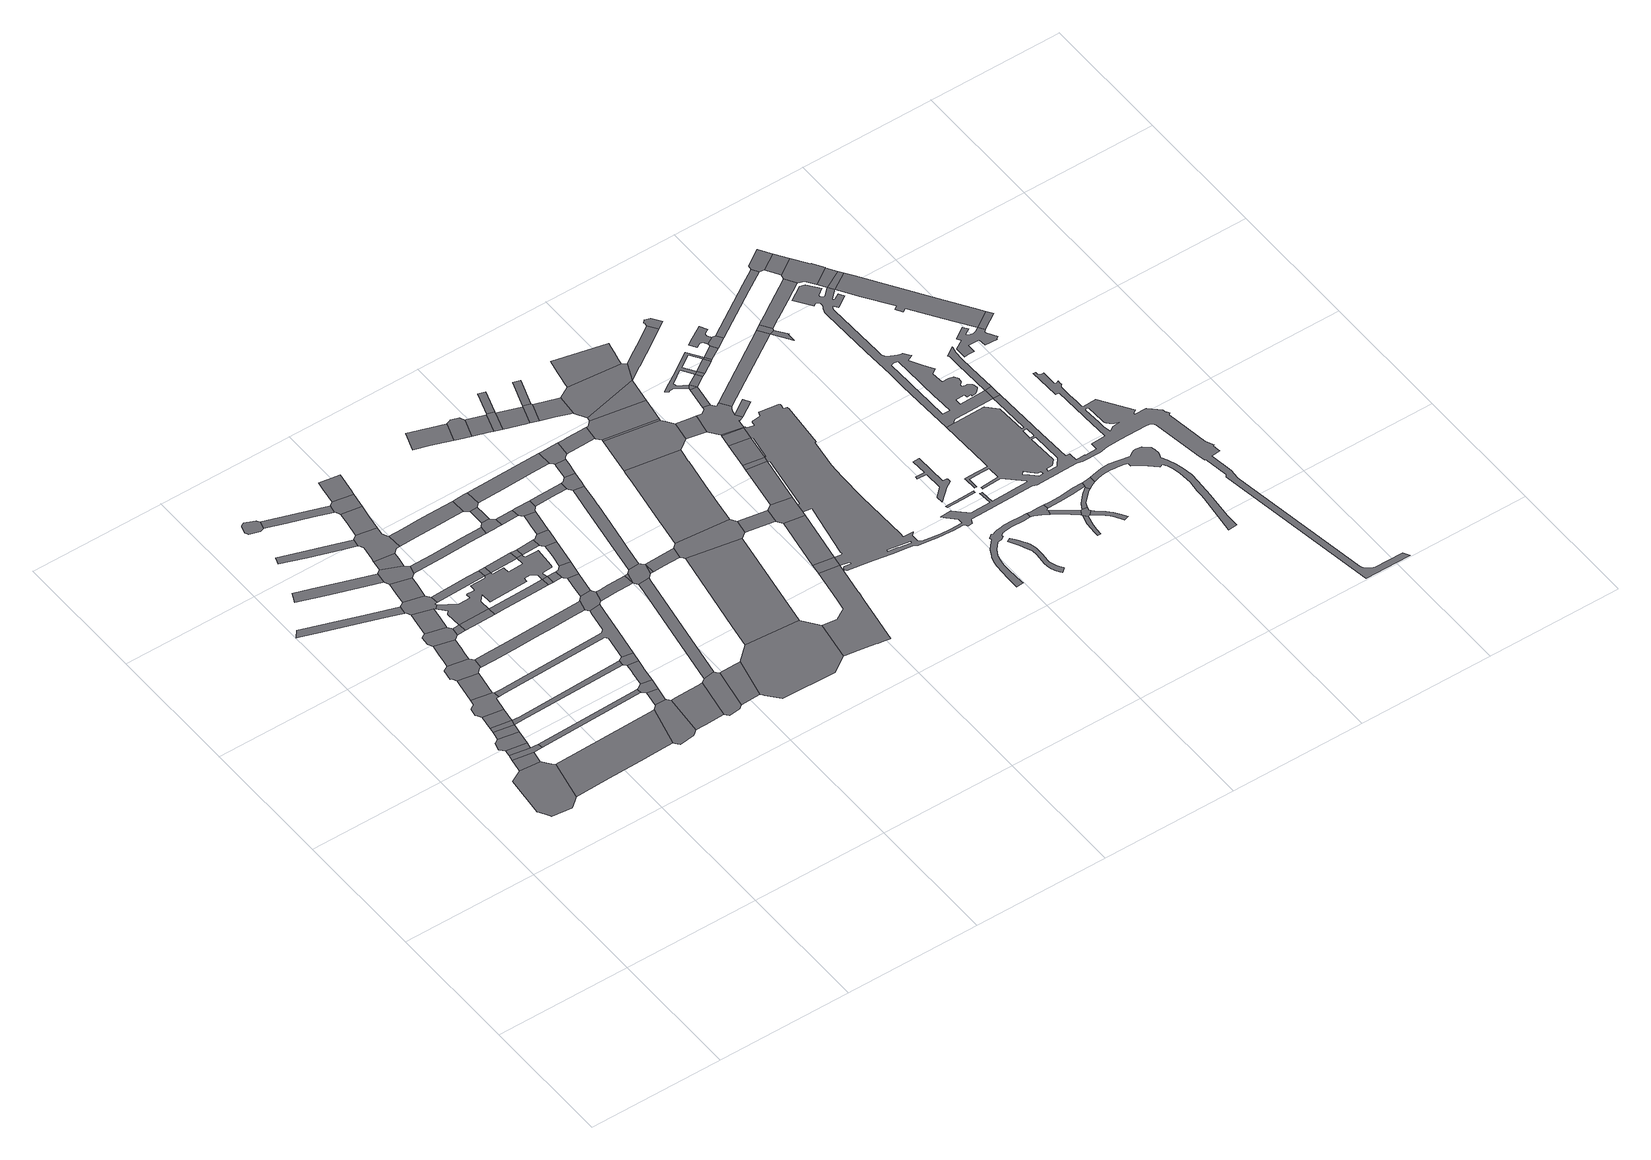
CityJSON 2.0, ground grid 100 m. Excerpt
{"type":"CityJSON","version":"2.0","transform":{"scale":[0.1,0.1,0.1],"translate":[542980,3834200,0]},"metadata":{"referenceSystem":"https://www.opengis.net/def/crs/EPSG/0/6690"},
"CityObjects":{
"road1":{"type":"Road","geometry":[{"type":"MultiSurface","lod":"1","boundaries":[[[0,1,2,3,4,5,6,7,8,9,10,11,12]]]}]},
"road2":{"type":"Road","attributes":{"RoadStructureAttribute.sectionType":"1"},"geometry":[{"type":"MultiSurface","lod":"1","boundaries":[[[13,14,0,12,15,16]]]}]},
"road3":{"type":"Road","attributes":{"RoadStructureAttribute.sectionType":"1"},"geometry":[{"type":"MultiSurface","lod":"1","boundaries":[[[17,18,19,20]]]}]},
"road4":{"type":"Road","geometry":[{"type":"MultiSurface","lod":"1","boundaries":[[[18,13,16,21,22,19]]]}]},
"road5":{"type":"Road","geometry":[{"type":"MultiSurface","lod":"1","boundaries":[[[23,24,25,26,27,17,20,28]]]}]},
"road6":{"type":"Road","attributes":{"RoadStructureAttribute.sectionType":"1"},"geometry":[{"type":"MultiSurface","lod":"1","boundaries":[[[29,23,28,30,31]]]}]},
"road7":{"type":"Road","geometry":[{"type":"MultiSurface","lod":"1","boundaries":[[[32,29,31,33]]]}]},
"road8":{"type":"Road","attributes":{"RoadStructureAttribute.sectionType":"1"},"geometry":[{"type":"MultiSurface","lod":"1","boundaries":[[[34,32,33,35]]]}]},
"road9":{"type":"Road","geometry":[{"type":"MultiSurface","lod":"1","boundaries":[[[36,37,38,39,40,41,34,35,42,43,44,45,46]]]}]},
"road10":{"type":"Road","attributes":{"RoadStructureAttribute.sectionType":"1"},"geometry":[{"type":"MultiSurface","lod":"1","boundaries":[[[47,48,49,50,51,52,53,54,55,56]]]}]},
"road11":{"type":"Road","attributes":{"RoadStructureAttribute.sectionType":"1"},"geometry":[{"type":"MultiSurface","lod":"1","boundaries":[[[57,58,36,46,59]]]}]},
"road12":{"type":"Road","geometry":[{"type":"MultiSurface","lod":"1","boundaries":[[[60,61,62,63,57,59,64,65,66,67,68,69]]]}]},
"road13":{"type":"Road","attributes":{"RoadStructureAttribute.sectionType":"1"},"geometry":[{"type":"MultiSurface","lod":"1","boundaries":[[[70,9,8,71,72,73,74,75]]]}]},
"road14":{"type":"Road","attributes":{"RoadStructureAttribute.sectionType":"1"},"geometry":[{"type":"MultiSurface","lod":"1","boundaries":[[[76,77,78,79,60,69,80,81,82,83]]]}]},
"road15":{"type":"Road","attributes":{"RoadStructureAttribute.sectionType":"1"},"geometry":[{"type":"MultiSurface","lod":"1","boundaries":[[[84,85,86,87,88,89,90,91,92]]]}]},
"road16":{"type":"Road","geometry":[{"type":"MultiSurface","lod":"1","boundaries":[[[93,94,95,96,76,83,97,98,99,100,101]]]}]},
"road17":{"type":"Road","attributes":{"RoadStructureAttribute.sectionType":"1"},"geometry":[{"type":"MultiSurface","lod":"1","boundaries":[[[102,22,21,103]]]}]},
"road18":{"type":"Road","geometry":[{"type":"MultiSurface","lod":"1","boundaries":[[[104,105,106,107,108,109,110,111,112,113,114,115,116]]]}]},
"road19":{"type":"Road","attributes":{"RoadStructureAttribute.sectionType":"1"},"geometry":[{"type":"MultiSurface","lod":"1","boundaries":[[[117,118,93,101,119,120]]]}]},
"road20":{"type":"Road","attributes":{"RoadStructureAttribute.sectionType":"1"},"geometry":[{"type":"MultiSurface","lod":"1","boundaries":[[[121,122,33,31,123,124]]]}]},
"road21":{"type":"Road","attributes":{"RoadStructureAttribute.sectionType":"1"},"geometry":[{"type":"MultiSurface","lod":"1","boundaries":[[[125,126,127,128,129,130,131,132]]]}]},
"road22":{"type":"Road","attributes":{"RoadStructureAttribute.sectionType":"1"},"geometry":[{"type":"MultiSurface","lod":"1","boundaries":[[[133,99,98,134,135]]]}]},
"road23":{"type":"Road","geometry":[{"type":"MultiSurface","lod":"1","boundaries":[[[136,137,56,55,138,117,120,139,140,141,142,143,144,145,146]]]}]},
"road24":{"type":"Road","attributes":{"RoadStructureAttribute.sectionType":"1"},"geometry":[{"type":"MultiSurface","lod":"1","boundaries":[[[147,148,136,146,149,150]]]}]},
"road25":{"type":"Road","geometry":[{"type":"MultiSurface","lod":"1","boundaries":[[[151,133,135,152,153]]]}]},
"road26":{"type":"Road","geometry":[{"type":"MultiSurface","lod":"1","boundaries":[[[154,155,92,91,147,150,156,157,158,159,160]]]}]},
"road27":{"type":"Road","attributes":{"RoadStructureAttribute.sectionType":"1"},"geometry":[{"type":"MultiSurface","lod":"1","boundaries":[[[161,114,113,162,163,164,165]]]}]},
"road28":{"type":"Road","attributes":{"RoadStructureAttribute.sectionType":"1"},"geometry":[{"type":"MultiSurface","lod":"1","boundaries":[[[166,167,168,169,170,171,172,173,174,175,176,177,45,44,178,179,180,181,182]]]}]},
"road29":{"type":"Road","geometry":[{"type":"MultiSurface","lod":"1","boundaries":[[[183,184,70,75,185,186,187,188,189,190,191,192]]]}]},
"road30":{"type":"Road","attributes":{"RoadStructureAttribute.sectionType":"1"},"geometry":[{"type":"MultiSurface","lod":"1","boundaries":[[[193,154,160,194,195]]]}]},
"road31":{"type":"Road","attributes":{"RoadStructureAttribute.sectionType":"1"},"geometry":[{"type":"MultiSurface","lod":"1","boundaries":[[[196,197,198,199,200,201,67,66,202,203,204,205,206,207]]]}]},
"road32":{"type":"Road","geometry":[{"type":"MultiSurface","lod":"1","boundaries":[[[208,209,132,131,210,211,212,193,195,213,214,215,216,217,218,219]]]}]},
"road33":{"type":"Road","attributes":{"RoadStructureAttribute.sectionType":"1"},"geometry":[{"type":"MultiSurface","lod":"1","boundaries":[[[220,183,192,221,222]]]}]},
"road34":{"type":"Road","attributes":{"RoadStructureAttribute.sectionType":"1"},"geometry":[{"type":"MultiSurface","lod":"1","boundaries":[[[223,224,144,143,225,226]]]}]},
"road35":{"type":"Road","geometry":[{"type":"MultiSurface","lod":"1","boundaries":[[[227,228,102,103,220,222,229]]]}]},
"road36":{"type":"Road","attributes":{"RoadStructureAttribute.sectionType":"1"},"geometry":[{"type":"MultiSurface","lod":"1","boundaries":[[[230,231,208,219,232,233]]]}]},
"road37":{"type":"Road","attributes":{"RoadStructureAttribute.sectionType":"1"},"geometry":[{"type":"MultiSurface","lod":"1","boundaries":[[[234,235,236,237,191,190,238,239]]]}]},
"road38":{"type":"Road","attributes":{"RoadStructureAttribute.sectionType":"1"},"geometry":[{"type":"MultiSurface","lod":"1","boundaries":[[[240,241,242,227,229,243,244,245]]]}]},
"road39":{"type":"Road","geometry":[{"type":"MultiSurface","lod":"1","boundaries":[[[246,247,248,249,250,251,252,253,254,255,256,257,258,259,260,261,262,263,264,265,266,267,268,269,226,270,271,272,273,274,275,276,277,278,279,280,281,140,139,282,283,133,151,284,285,286,287,288,289,290,291,292,293]]]}]},
"road40":{"type":"Road","geometry":[{"type":"MultiSurface","lod":"1","boundaries":[[[294,295,165,164,296,230,233,297]]]}]},
"road41":{"type":"Road","geometry":[{"type":"MultiSurface","lod":"1","boundaries":[[[181,121,124,240,245,182]]]}]},
"road42":{"type":"Road","attributes":{"RoadStructureAttribute.sectionType":"1"},"geometry":[{"type":"MultiSurface","lod":"1","boundaries":[[[292,298,299,151,153,300,301,302]]]}]},
"road43":{"type":"Road","geometry":[{"type":"MultiSurface","lod":"1","boundaries":[[[303,223,226,269]]]}]},
"road44":{"type":"Road","attributes":{"RoadStructureAttribute.sectionType":"1"},"geometry":[{"type":"MultiSurface","lod":"1","boundaries":[[[304,305,306,158,157,307,308,309]]]}]},
"road45":{"type":"Road","attributes":{"RoadStructureAttribute.sectionType":"1"},"geometry":[{"type":"MultiSurface","lod":"1","boundaries":[[[310,311,294,297,312,313]]]}]},
"road46":{"type":"Road","geometry":[{"type":"MultiSurface","lod":"1","boundaries":[[[314,315,316,234,239,317,318,319,320]]]}]},
"road47":{"type":"Road","attributes":{"RoadStructureAttribute.sectionType":"1"},"geometry":[{"type":"MultiSurface","lod":"1","boundaries":[[[321,322,323,324,325,326,216,215,327,328,329,330,331]]]}]},
"road48":{"type":"Road","attributes":{"RoadStructureAttribute.sectionType":"1"},"geometry":[{"type":"MultiSurface","lod":"1","boundaries":[[[332,303,269,333,260]]]}]},
"road49":{"type":"Road","geometry":[{"type":"MultiSurface","lod":"1","boundaries":[[[293,292,302,334]]]}]},
"road50":{"type":"Road","geometry":[{"type":"MultiSurface","lod":"1","boundaries":[[[335,336,337,338,339,196,207,172,171,340,341,342]]]}]},
"road51":{"type":"Road","attributes":{"RoadStructureAttribute.sectionType":"1"},"geometry":[{"type":"MultiSurface","lod":"1","boundaries":[[[343,344,320,319,345]]]}]},
"road52":{"type":"Road","attributes":{"RoadStructureAttribute.sectionType":"1"},"geometry":[{"type":"MultiSurface","lod":"1","boundaries":[[[346,293,334,347]]]}]},
"road53":{"type":"Road","geometry":[{"type":"MultiSurface","lod":"1","boundaries":[[[348,332,260,259]]]}]},
"road54":{"type":"Road","attributes":{"RoadStructureAttribute.sectionType":"1"},"geometry":[{"type":"MultiSurface","lod":"1","boundaries":[[[349,350,351,337,336,352,353]]]}]},
"road55":{"type":"Road","geometry":[{"type":"MultiSurface","lod":"1","boundaries":[[[354,355,356,357,346,347,358,349,353,359,360]]]}]},
"road56":{"type":"Road","attributes":{"RoadStructureAttribute.sectionType":"1"},"geometry":[{"type":"MultiSurface","lod":"1","boundaries":[[[361,348,259,362]]]}]},
"road57":{"type":"Road","attributes":{"RoadStructureAttribute.sectionType":"1"},"geometry":[{"type":"MultiSurface","lod":"1","boundaries":[[[363,364,365,366,367,368,369,370,316,315]]]}]},
"road58":{"type":"Road","geometry":[{"type":"MultiSurface","lod":"1","boundaries":[[[371,304,309,372,373,374,375,376,377]]]}]},
"road59":{"type":"Road","attributes":{"RoadStructureAttribute.sectionType":"1"},"geometry":[{"type":"MultiSurface","lod":"1","boundaries":[[[378,379,380,381,371,377]]]}]},
"road60":{"type":"Road","attributes":{"RoadStructureAttribute.sectionType":"1"},"geometry":[{"type":"MultiSurface","lod":"1","boundaries":[[[382,383,384,342,341,385,386,387,388]]]}]},
"road61":{"type":"Road","attributes":{"RoadStructureAttribute.sectionType":"1"},"geometry":[{"type":"MultiSurface","lod":"1","boundaries":[[[389,390,391,354,360,392,393]]]}]},
"road62":{"type":"Road","geometry":[{"type":"MultiSurface","lod":"1","boundaries":[[[394,395,396,397,321,331,398,380,379,399,400]]]}]},
"road63":{"type":"Road","geometry":[{"type":"MultiSurface","lod":"1","boundaries":[[[401,402,403,404,361,362,405,389,393,406,407,408]]]}]},
"road64":{"type":"Road","attributes":{"RoadStructureAttribute.sectionType":"1"},"geometry":[{"type":"MultiSurface","lod":"1","boundaries":[[[409,410,376,375,411]]]}]},
"road65":{"type":"Road","attributes":{"RoadStructureAttribute.sectionType":"1"},"geometry":[{"type":"MultiSurface","lod":"1","boundaries":[[[412,382,388]]]}]},
"road66":{"type":"Road","attributes":{"RoadStructureAttribute.sectionType":"1"},"geometry":[{"type":"MultiSurface","lod":"1","boundaries":[[[413,414,415,401,408,416,417]]]}]},
"road67":{"type":"Road","geometry":[{"type":"MultiSurface","lod":"1","boundaries":[[[418,343,345,419,420,421,422,423,424,425,426]]]}]},
"road68":{"type":"Road","geometry":[{"type":"MultiSurface","lod":"1","boundaries":[[[427,428,429,430,412,388,365,364,431,432]]]}]},
"road69":{"type":"Road","geometry":[{"type":"MultiSurface","lod":"1","boundaries":[[[433,434,435,436,409,411,437,413,417,438,439,440]]]}]},
"road70":{"type":"Road","attributes":{"RoadStructureAttribute.sectionType":"1"},"geometry":[{"type":"MultiSurface","lod":"1","boundaries":[[[432,431,441]]]}]},
"road71":{"type":"Road","attributes":{"RoadStructureAttribute.sectionType":"1"},"geometry":[{"type":"MultiSurface","lod":"1","boundaries":[[[442,443,444,445,446,447,448,449]]]}]},
"road72":{"type":"Road","attributes":{"RoadStructureAttribute.sectionType":"1"},"geometry":[{"type":"MultiSurface","lod":"1","boundaries":[[[450,451,452,394,400,453,454,455]]]}]},
"road73":{"type":"Road","attributes":{"RoadStructureAttribute.sectionType":"1"},"geometry":[{"type":"MultiSurface","lod":"1","boundaries":[[[456,457,432,441,458,459]]]}]},
"road74":{"type":"Road","attributes":{"RoadStructureAttribute.sectionType":"1"},"geometry":[{"type":"MultiSurface","lod":"1","boundaries":[[[460,461,462,463,429,428,464,465,466,467,468,469,470]]]}]},
"road75":{"type":"Road","attributes":{"RoadStructureAttribute.sectionType":"1"},"geometry":[{"type":"MultiSurface","lod":"1","boundaries":[[[471,472,433,440,473,474]]]}]},
"road76":{"type":"Road","attributes":{"function":"3","RoadStructureAttribute.sectionType":"1"},"geometry":[{"type":"MultiSurface","lod":"1","boundaries":[[[475,476,477,418,426,478,479]]]}]},
"road77":{"type":"Road","geometry":[{"type":"MultiSurface","lod":"1","boundaries":[[[480,481,482,449,448,483,484,485,486,487,488]]]}]},
"road78":{"type":"Road","geometry":[{"type":"MultiSurface","lod":"1","boundaries":[[[489,490,491,492,471,474,493,460,470,494,495]]]}]},
"road79":{"type":"Road","attributes":{"RoadStructureAttribute.sectionType":"1"},"geometry":[{"type":"MultiSurface","lod":"1","boundaries":[[[496,485,484,497,498,499]]]}]},
"road80":{"type":"Road","attributes":{"RoadStructureAttribute.sectionType":"1"},"geometry":[{"type":"MultiSurface","lod":"1","boundaries":[[[500,501,502,489,495,503,504]]]}]},
"road81":{"type":"Road","geometry":[{"type":"MultiSurface","lod":"1","boundaries":[[[505,506,456,459,507,508,475,479,509,510,511]]]}]},
"road82":{"type":"Road","geometry":[{"type":"MultiSurface","lod":"1","boundaries":[[[512,513,514,499,498,515,516,517,518]]]}]},
"road83":{"type":"Road","geometry":[{"type":"MultiSurface","lod":"1","boundaries":[[[519,520,521,450,455,522,500,504,523,524,525]]]}]},
"road84":{"type":"Road","attributes":{"RoadStructureAttribute.sectionType":"1"},"geometry":[{"type":"MultiSurface","lod":"1","boundaries":[[[526,527,528,529,530,531,532,533,424,423,534,535,536,537,538,539,540,541,542,543,544,545,546,547,548]]]}]},
"road85":{"type":"Road","attributes":{"RoadStructureAttribute.sectionType":"1"},"geometry":[{"type":"MultiSurface","lod":"1","boundaries":[[[549,516,515,550,551,552]]]}]},
"road86":{"type":"Road","geometry":[{"type":"MultiSurface","lod":"1","boundaries":[[[553,554,555,512,518]]]}]},
"road87":{"type":"Road","attributes":{"RoadStructureAttribute.sectionType":"1"},"geometry":[{"type":"MultiSurface","lod":"1","boundaries":[[[556,557,558,519,525,559,560,561]]]}]},
"road88":{"type":"Road","attributes":{"function":"3","RoadStructureAttribute.sectionType":"1"},"geometry":[{"type":"MultiSurface","lod":"1","boundaries":[[[562,563,564,565,566,567,505,511,568,569,570,571,572,573,574,575,576]]]}]},
"road89":{"type":"Road","geometry":[{"type":"MultiSurface","lod":"1","boundaries":[[[577,578,579,552,551,580,581,582,583,584]]]}]},
"road90":{"type":"Road","geometry":[{"type":"MultiSurface","lod":"1","boundaries":[[[585,526,548,586]]]}]},
"road91":{"type":"Road","attributes":{"RoadStructureAttribute.sectionType":"1"},"geometry":[{"type":"MultiSurface","lod":"1","boundaries":[[[587,588,581,580,589,590,591,592]]]}]},
"road92":{"type":"Road","attributes":{"RoadStructureAttribute.sectionType":"1"},"geometry":[{"type":"MultiSurface","lod":"1","boundaries":[[[593,594,595,577,584]]]}]},
"road93":{"type":"Road","attributes":{"RoadStructureAttribute.sectionType":"1"},"geometry":[{"type":"MultiSurface","lod":"1","boundaries":[[[596,510,509,597,598,599]]]}]},
"road94":{"type":"Road","attributes":{"RoadStructureAttribute.sectionType":"1"},"geometry":[{"type":"MultiSurface","lod":"1","boundaries":[[[600,601,585,586,602]]]}]},
"road95":{"type":"Road","geometry":[{"type":"MultiSurface","lod":"1","boundaries":[[[603,604,562,576,605,606,607,608,609]]]}]},
"road96":{"type":"Road","attributes":{"function":"3","RoadStructureAttribute.sectionType":"1"},"geometry":[{"type":"MultiSurface","lod":"1","boundaries":[[[610,603,609,611]]]}]},
"road97":{"type":"Road","geometry":[{"type":"MultiSurface","lod":"1","boundaries":[[[612,599,598,600,602,613,614,615,616,617]]]}]},
"road98":{"type":"Road","geometry":[{"type":"MultiSurface","lod":"1","boundaries":[[[618,619,556,561,620,621,610,611,622]]]}]},
"road99":{"type":"Road","geometry":[{"type":"MultiSurface","lod":"1","boundaries":[[[623,624,625,618,622]]]}]},
"road100":{"type":"Road","attributes":{"RoadStructureAttribute.sectionType":"1"},"geometry":[{"type":"MultiSurface","lod":"1","boundaries":[[[626,612,617,627]]]}]},
"road101":{"type":"Road","geometry":[{"type":"MultiSurface","lod":"1","boundaries":[[[628,592,591,629,625,624,630,631,632]]]}]},
"road102":{"type":"Road","geometry":[{"type":"MultiSurface","lod":"1","boundaries":[[[633,626,627,634]]]}]},
"road103":{"type":"Road","attributes":{"RoadStructureAttribute.sectionType":"1"},"geometry":[{"type":"MultiSurface","lod":"1","boundaries":[[[635,607,606,636,637,638]]]}]},
"road104":{"type":"Road","attributes":{"function":"3","RoadStructureAttribute.sectionType":"1"},"geometry":[{"type":"MultiSurface","lod":"1","boundaries":[[[639,640,641,642,643,628,632,644,645,646,647]]]}]},
"road105":{"type":"Road","geometry":[{"type":"MultiSurface","lod":"1","boundaries":[[[648,633,634,649]]]}]},
"road106":{"type":"Road","geometry":[{"type":"MultiSurface","lod":"1","boundaries":[[[650,648,649,651]]]}]},
"road107":{"type":"Road","attributes":{"RoadStructureAttribute.sectionType":"1"},"geometry":[{"type":"MultiSurface","lod":"1","boundaries":[[[652,650,651,653]]]}]},
"road108":{"type":"Road","geometry":[{"type":"MultiSurface","lod":"1","boundaries":[[[654,655,656,638,637,652,653,657,658,659,660,661,662,663,664,665,666,667,668,669,670]]]}]},
"road109":{"type":"Road","attributes":{"RoadStructureAttribute.sectionType":"1"},"geometry":[{"type":"MultiSurface","lod":"1","boundaries":[[[671,654,670,672]]]}]},
"road110":{"type":"Road","geometry":[{"type":"MultiSurface","lod":"1","boundaries":[[[673,674,671,672]]]}]},
"road111":{"type":"Road","geometry":[{"type":"MultiSurface","lod":"1","boundaries":[[[675,676,661,660]]]}]},
"road112":{"type":"Road","attributes":{"RoadStructureAttribute.sectionType":"1"},"geometry":[{"type":"MultiSurface","lod":"1","boundaries":[[[677,678,679,680,630,624,681,682,683,684,685,686]]]}]},
"road113":{"type":"Road","attributes":{"RoadStructureAttribute.sectionType":"1"},"geometry":[{"type":"MultiSurface","lod":"1","boundaries":[[[687,673,672,688]]]}]},
"road114":{"type":"Road","attributes":{"RoadStructureAttribute.sectionType":"1"},"geometry":[{"type":"MultiSurface","lod":"1","boundaries":[[[689,690,691,692,693,694,695,696,697,674,673,698,699,700,701,702,703,687,704,705,706,707,708,709]]]}]},
"road115":{"type":"Road","geometry":[{"type":"MultiSurface","lod":"1","boundaries":[[[704,687,688,710]]]}]},
"road116":{"type":"Road","attributes":{"RoadStructureAttribute.sectionType":"1"},"geometry":[{"type":"MultiSurface","lod":"1","boundaries":[[[711,712,713,714,715,716,717,718,719,720,721,722,723,724,725,726,727,728,729,730,731,732,733,734,735,736,737,738,739,740,741,742,743,744,745,746,747,748,749,750,751,752,753,754,755]]]}]},
"road117":{"type":"Road","attributes":{"RoadStructureAttribute.sectionType":"1"},"geometry":[{"type":"MultiSurface","lod":"1","boundaries":[[[756,757,758,759,760,761,762,763,764,765,766,767,768,769,770,771,772,773,774,775,776,777,778,779,780,781,782,783,784]]]}]},
"road118":{"type":"Road","attributes":{"RoadStructureAttribute.sectionType":"1"},"geometry":[{"type":"MultiSurface","lod":"1","boundaries":[[[708,704,710,785]]]}]},
"road119":{"type":"Road","geometry":[{"type":"MultiSurface","lod":"1","boundaries":[[[786,787,788,789,790,791,792]]]}]},
"road120":{"type":"Road","geometry":[{"type":"MultiSurface","lod":"1","boundaries":[[[709,708,785,793]]]}]},
"road121":{"type":"Road","geometry":[{"type":"MultiSurface","lod":"1","boundaries":[[[794,795,796,797,798,799,800,801,802,803,804,805,806,807,808,809,810]]]}]},
"road122":{"type":"Road","geometry":[{"type":"MultiSurface","lod":"1","boundaries":[[[811,812,813,814,815,677,686,816,817]]]}]},
"road123":{"type":"Road","attributes":{"RoadStructureAttribute.sectionType":"1"},"geometry":[{"type":"MultiSurface","lod":"1","boundaries":[[[818,709,793,819]]]}]},
"road124":{"type":"Road","attributes":{"RoadStructureAttribute.sectionType":"1"},"geometry":[{"type":"MultiSurface","lod":"1","boundaries":[[[820,666,665,821]]]}]},
"road125":{"type":"Road","geometry":[{"type":"MultiSurface","lod":"1","boundaries":[[[822,823,824,825,826,827,828,829,830,831,832,833,834]]]}]},
"road126":{"type":"Road","geometry":[{"type":"MultiSurface","lod":"1","boundaries":[[[835,836,834,833,837,818,819,838,839]]]}]},
"road127":{"type":"Road","geometry":[{"type":"MultiSurface","lod":"1","boundaries":[[[840,841,755,754,842,843,844,845,846,847,848]]]}]},
"road128":{"type":"Road","attributes":{"RoadStructureAttribute.sectionType":"1"},"geometry":[{"type":"MultiSurface","lod":"1","boundaries":[[[845,844,849,850,851]]]}]},
"road129":{"type":"Road","attributes":{"RoadStructureAttribute.sectionType":"1"},"geometry":[{"type":"MultiSurface","lod":"1","boundaries":[[[852,853,854,855,856,857,858,859,860]]]}]},
"road130":{"type":"Road","geometry":[{"type":"MultiSurface","lod":"1","boundaries":[[[861,851,850,852,860,862,863,864,865]]]}]},
"road131":{"type":"Road","attributes":{"RoadStructureAttribute.sectionType":"1"},"geometry":[{"type":"MultiSurface","lod":"1","boundaries":[[[866,867,868,869,870,871,872,873,874,875,876,877,878,879,880,881,882,883,884,885,886,887,888,889,890,891,892,893,894,895,896,897,898,899,900,901,902,903,904,905,906,907,908,909,910,911,912,913,914,915,916,917,918,919,920,921,922,923,924,925,926,927,928,929,930,931,932,933,934,935,936,937,938,939,940,651,649,941,942,943,944,945,946,634,627,947,948,949,950,951,952,614,613,953,954,955,956,957,958,959,960,586,548,961,962,963,964,965,966,967,968,969,970,971,972,973,974,975,976,977,978,979,980,981,982,983,984,985,986,987,988,989,990,991,992,993,994,995,996,997,998,999,1000,1001,1002,1003,1004,1005,1006,1007,1008,1009,1010,1011,1012,1013,1014,1015,1016,1017,1018,1019,1020,1021,1022,1023,1024,1025,1026,1027,1028,1029,1030,1031,1032,1033,1034,1035,1036,1037,1038,1039,1040,1041,1042,1043,1044,1045,1046,1047,1048,1049,1050,1051,1052,1053,1054,1055,1056,1057,1058,1059,1060,1061,1062,1063,1064,1065,1066,1067,1068,1069,1070,1071,1072,1073,1074,1075,1076,1077,1078,1079,1080,1081,1082,1083,1084,1085],[1086,1087,1088,1089,1090,1091,1092,1093,1094,1095,1096],[1097,1098,1099,1100,1101,1102],[1103,1104,1105,1106,1107,1108,1109,1110],[1111,1112,1113,1114,1115,1116,1117,1118,1119,1120,1121,1122,1123,1124],[1125,1126,1127,1128,1129,1130,1131,1132,1133]]]}]},
"road132":{"type":"Road","geometry":[{"type":"MultiSurface","lod":"1","boundaries":[[[1134,1135,1136,1137,848,847,1138,1139,1140,1141]]]}]},
"road133":{"type":"Road","geometry":[{"type":"MultiSurface","lod":"1","boundaries":[[[1142,820,821,1143,1144]]]}]},
"road134":{"type":"Road","geometry":[{"type":"MultiSurface","lod":"1","boundaries":[[[1145,1146,1147,1143,821]]]}]},
"road135":{"type":"Road","attributes":{"RoadStructureAttribute.sectionType":"1"},"geometry":[{"type":"MultiSurface","lod":"1","boundaries":[[[1148,1149,1150,1151,1152,863,862,1153,1154,1155,1156,1157]]]}]},
"road136":{"type":"Road","attributes":{"RoadStructureAttribute.sectionType":"1"},"geometry":[{"type":"MultiSurface","lod":"1","boundaries":[[[1158,1159,1160,861,865,1161,1162,1163,1164,1165,1166]]]}]},
"road137":{"type":"Road","attributes":{"RoadStructureAttribute.sectionType":"1"},"geometry":[{"type":"MultiSurface","lod":"1","boundaries":[[[1167,1168,839,838,1169,1170]]]}]},
"road138":{"type":"Road","geometry":[{"type":"MultiSurface","lod":"1","boundaries":[[[1171,1172,1134,1141,1158,1166,1173,1174]]]}]},
"road139":{"type":"Road","attributes":{"RoadStructureAttribute.sectionType":"1"},"geometry":[{"type":"MultiSurface","lod":"1","boundaries":[[[1175,1176,1177,1178,1179,1142,1144,1180,1181,1182,1183]]]}]},
"road140":{"type":"Road","attributes":{"RoadStructureAttribute.sectionType":"1"},"geometry":[{"type":"MultiSurface","lod":"1","boundaries":[[[1184,1185,1186,1187,1188,1189,1190,1191,1192,1193,1194,1195,1196,1197,1198,1199,1200,1201,1202,1203,1204,1205,1171,1174,1206,1207,1208,1209,1210,1211,1212,1213,1214,1215,1216,1217,1218,1219,1220,1221,1222,1223,1224,1225,1226]]]}]},
"road141":{"type":"Road","attributes":{"RoadStructureAttribute.sectionType":"1"},"geometry":[{"type":"MultiSurface","lod":"1","boundaries":[[[1227,1228,1229,1230,1231,1232,1233,1234,1235,1236,1237,1238,1239,1240,1241,1242,1243,1244,1245,1246,1247,1248,1249,1085,1084,1250,1251,1252,1253,1077,1254,1255,1256,1257,1258,1259,1260,1261,1262,1263,1264,1265,1266,1267,1268,1269,1270,1271,1272,1273,1274,1275,1276,1277,1278,1279,1280,1281,1282,1283,1284,1285,1286,1287,1288,1289,1290,1291,1292,1293,1294,1295,1296,1297,1298,1299,1300,1301],[1302,1303,1304,1305,1306,1307,1308,1309,1310,1311,1312,1313,1314,1315]]]}]},
"road142":{"type":"Road","geometry":[{"type":"MultiSurface","lod":"1","boundaries":[[[1316,1317,1254,1077,1076]]]}]},
"road143":{"type":"Road","geometry":[{"type":"MultiSurface","lod":"1","boundaries":[[[1318,1319,1320,1321,1167,1170,1322,1323]]]}]},
"road144":{"type":"Road","attributes":{"RoadStructureAttribute.sectionType":"1"},"geometry":[{"type":"MultiSurface","lod":"1","boundaries":[[[1323,1322,1324,1325,1326,1327]]]}]},
"road145":{"type":"Road","attributes":{"RoadStructureAttribute.sectionType":"1"},"geometry":[{"type":"MultiSurface","lod":"1","boundaries":[[[1328,1329,1330,1331,1332,1333,1334,1335,1254,1317]]]}]},
"road146":{"type":"Road","geometry":[{"type":"MultiSurface","lod":"1","boundaries":[[[1336,1337,1327,1326,1175,1183,1338,1339,1340,1341,1342,1343]]]}]},
"road147":{"type":"Road","attributes":{"RoadStructureAttribute.sectionType":"1"},"geometry":[{"type":"MultiSurface","lod":"1","boundaries":[[[1341,1340,1301,1344]]]}]},
"road148":{"type":"Road","geometry":[{"type":"MultiSurface","lod":"1","boundaries":[[[1344,1301,1300,1345]]]}]},
"road149":{"type":"Road","geometry":[{"type":"MultiSurface","lod":"1","boundaries":[[[1346,1347,1348,1349,1350,1351,1352,1353,1354,1355,1356,1357,1358,1359,1360,1361,1362,1363,1364,1365,1366,1367,1368]]]}]},
"road150":{"type":"Road","attributes":{"RoadStructureAttribute.sectionType":"1"},"geometry":[{"type":"MultiSurface","lod":"1","boundaries":[[[1369,1370,1371,1345,1300,1372,1373,1374,1375,1376,1377,1378,1379,1380,1368,1381]]]}]},
"road151":{"type":"Road","geometry":[{"type":"MultiSurface","lod":"1","boundaries":[[[1381,1368,1367,1382]]]}]}
},
"vertices":[
[462,1787,0],[374,1737,0],[341,1433,0],[344,1427,0],[383,1362,0],[392,1347,0],[540,1330,0],[586,1368,0],[617,1394,0],[679,1696,0],[658,1720,0],[618,1767,0],[613,1773,0],
[478,1888,0],[463,1792,0],[627,1858,0],[628,1864,0],
[493,1979,0],[486,1933,0],[635,1909,0],[643,1954,0],
[696,1868,0],[693,1905,0],
[511,2088,0],[484,2073,0],[478,2069,0],[463,2010,0],[468,2009,0],[660,2064,0],
[522,2155,0],[670,2122,0],[671,2131,0],
[529,2196,0],[678,2171,0],
[546,2301,0],[695,2277,0],
[572,2464,0],[564,2421,0],[540,2406,0],[530,2400,0],[518,2341,0],[525,2338,0],[713,2386,0],[713,2387,0],[735,2388,0],[733,2430,0],[721,2438,0],
[478,3459,0],[240,3539,0],[44,3604,0],[5,3553,0],[15,3549,0],[170,3498,0],[415,3416,0],[595,3356,0],[683,3326,0],[694,3386,0],
[605,2655,0],[600,2626,0],[753,2628,0],
[628,2791,0],[591,2771,0],[577,2691,0],[588,2688,0],[754,2633,0],[780,2659,0],[793,2659,0],[803,2736,0],[802,2738,0],[776,2767,0],
[1462,1719,0],[666,1395,0],[884,1402,0],[1166,1410,0],[1215,1411,0],[1387,1416,0],
[660,2987,0],[659,2981,0],[644,2892,0],[635,2836,0],[783,2811,0],[787,2840,0],[791,2862,0],[805,2951,0],
[543,3773,0],[331,3843,0],[212,3883,0],[178,3808,0],[365,3746,0],[622,3661,0],[730,3625,0],[738,3623,0],[747,3704,0],
[679,3105,0],[656,3091,0],[646,3084,0],[641,3021,0],[812,2956,0],[840,2977,0],[848,3038,0],[843,3044,0],[825,3069,0],
[1480,1928,0],[1481,1890,0],
[326,4559,0],[301,4545,0],[300,4544,0],[297,4543,0],[280,4486,0],[282,4485,0],[293,4458,0],[370,4436,0],[394,4446,0],[397,4447,0],[414,4505,0],[412,4506,0],[400,4529,0],
[708,3287,0],[695,3206,0],[840,3160,0],[855,3249,0],
[1533,2193,0],[738,2168,0],[739,2133,0],[1533,2153,0],
[649,4082,0],[432,4154,0],[310,4195,0],[291,4140,0],[470,4079,0],[701,4003,0],[790,3974,0],[800,4033,0],
[902,3039,0],[845,2977,0],[904,2979,0],
[727,3408,0],[704,3393,0],[691,3323,0],[863,3241,0],[890,3267,0],[885,3279,0],[893,3279,0],[905,3280,0],[900,3339,0],[892,3349,0],[874,3372,0],
[756,3584,0],[743,3504,0],[894,3487,0],[903,3547,0],
[1134,3044,0],[1015,2981,0],[1136,2984,0],
[779,3726,0],[759,3712,0],[931,3570,0],[936,3574,0],[952,3634,0],[948,3638,0],[922,3663,0],
[647,4427,0],[540,4399,0],[711,4342,0],[842,4299,0],[855,4358,0],
[1680,2403,0],[1714,2608,0],[1719,2638,0],[1719,2642,0],[1721,2651,0],[1722,2665,0],[1641,2654,0],[1638,2637,0],[1610,2476,0],[1609,2474,0],[1588,2454,0],[786,2431,0],[789,2391,0],[1581,2414,0],[1597,2393,0],[1567,2214,0],[1646,2200,0],
[1492,1750,0],[1491,1744,0],[1406,1392,0],[1409,1388,0],[1418,1377,0],[1532,1390,0],[1539,1396,0],[1570,1422,0],[1597,1724,0],[1575,1747,0],
[791,3803,0],[933,3734,0],[941,3784,0],
[1640,2762,0],[1629,2761,0],[1424,2755,0],[1131,2746,0],[947,2741,0],[931,2740,0],[900,2661,0],[1093,2667,0],[1225,2671,0],[1371,2675,0],[1503,2679,0],[1620,2682,0],
[832,4055,0],[811,4040,0],[798,3971,0],[813,3936,0],[796,3833,0],[975,3815,0],[988,3815,0],[1000,3816,0],[997,3927,0],[994,3931,0],[972,3969,0],[982,4031,0],
[1510,1866,0],[1572,1751,0],[1589,1853,0],
[1280,3351,0],[1197,3348,0],[1075,3285,0],[1282,3291,0],
[1525,1950,0],[1490,1928,0],[1603,1937,0],
[866,4261,0],[850,4162,0],[999,4138,0],[1015,4237,0],
[1842,1730,0],[1813,1729,0],[1753,1728,0],[1636,1725,0],[1644,1425,0],[1793,1429,0],
[1553,2133,0],[1543,2064,0],[1542,2058,0],[1620,2042,0],[1622,2051,0],[1633,2120,0],
[1591,3091,0],[1594,3099,0],[1601,3101,0],[1661,3102,0],[1669,3105,0],[1674,3110,0],[1676,3125,0],[1687,3272,0],[1680,3272,0],[1590,3274,0],[1587,3279,0],[1584,3286,0],[1582,3294,0],[1582,3300,0],[1539,3299,0],[1542,3238,0],[1540,3236,0],[1425,3232,0],[1423,3235,0],[1422,3275,0],[1420,3279,0],[1337,3276,0],[1332,3281,0],[1329,3293,0],[1282,3286,0],[1277,3278,0],[1270,3276,0],[1160,3272,0],[1160,3242,0],[1158,3234,0],[1158,3229,0],[1150,3227,0],[1100,3229,0],[1095,3224,0],[1098,3191,0],[1008,3188,0],[918,3182,0],[898,3159,0],[1134,3127,0],[1171,3170,0],[1176,3170,0],[1179,3090,0],[1471,3098,0],[1471,3128,0],[1519,3131,0],[1559,3103,0],[1559,3054,0],[1598,3056,0],
[885,4380,0],[864,4365,0],[849,4297,0],[1034,4355,0],
[1447,3051,0],[1167,3045,0],[1227,2986,0],[1455,2990,0],[1561,2993,0],
[1328,3352,0],
[1513,3648,0],[1368,3644,0],[1121,3638,0],[1152,3579,0],[1391,3585,0],[1509,3588,0],
[915,4565,0],[905,4507,0],[1040,4390,0],[1064,4541,0],
[1977,1743,0],[1960,1765,0],[1876,1751,0],[1820,1400,0],[1902,1407,0],[1931,1432,0],[1984,1735,0],
[1503,3939,0],[1376,3936,0],[1319,3935,0],[1231,3932,0],[1181,3931,0],[1107,3929,0],[1171,3820,0],[1312,3824,0],[1347,3825,0],[1410,3826,0],[1506,3829,0],
[1530,3359,0],[1524,3298,0],
[1599,2994,0],
[1753,2789,0],[1748,2796,0],[1668,2794,0],[1668,2792,0],[1655,2778,0],[1729,2671,0],[1746,2685,0],[1768,2766,0],
[2144,1738,0],[2107,1738,0],[2077,1436,0],
[1666,3057,0],[1668,2996,0],
[1580,3360,0],
[1694,2968,0],[1694,2965,0],[1683,2891,0],[1747,2797,0],[1773,2956,0],
[1715,3085,0],[1714,3084,0],[1696,3068,0],[1686,3058,0],[1677,2987,0],[1785,3029,0],[1792,3072,0],
[1715,3365,0],[1717,3304,0],
[2105,2641,0],[2110,2668,0],[2027,2663,0],[2023,2641,0],[2015,2590,0],[1939,2135,0],[1877,1759,0],[1877,1756,0],
[1541,3678,0],[1545,3589,0],[1568,3590,0],[1600,3591,0],[1633,3591,0],[1631,3651,0],[1599,3677,0],
[1598,3742,0],[1597,3802,0],[1540,3801,0],[1540,3731,0],
[1999,2775,0],[1868,2770,0],[1801,2768,0],[1749,2685,0],[1887,2690,0],[1979,2692,0],[2002,2693,0],
[1745,3278,0],[1737,3225,0],[1729,3168,0],[1820,3234,0],[1825,3264,0],
[1621,3943,0],[1597,3942,0],[1556,3941,0],[1527,3940,0],[1522,3816,0],[1614,3821,0],[1624,3832,0],
[1764,3393,0],[1753,3384,0],[1742,3375,0],[1730,3365,0],[1727,3294,0],[1830,3293,0],[1842,3370,0],[1844,3381,0],
[1762,3654,0],[1745,3653,0],[1764,3595,0],
[2022,2776,0],
[1792,3568,0],[1782,3508,0],[1778,3480,0],[1864,3507,0],[1872,3555,0],
[2259,1838,0],[2092,1419,0],[2098,1412,0],[2176,1322,0],[2578,1312,0],[2702,1398,0],[2748,1693,0],[2661,1814,0],[2660,1815,0],
[2141,2798,0],[2132,2806,0],[2051,2802,0],[2043,2795,0],[2141,2696,0],[2161,2780,0],
[1898,3657,0],[1869,3657,0],[1832,3656,0],[1793,3655,0],[1778,3581,0],[1875,3572,0],[1889,3587,0],[1899,3597,0],
[2164,2697,0],
[1774,4537,0],[1763,4541,0],[1747,4546,0],[1612,4591,0],[1564,4450,0],[1675,4414,0],[1820,4365,0],[1868,4506,0],
[2185,3957,0],[2145,3956,0],[1841,3948,0],[1818,3837,0],[2058,3844,0],[2188,3847,0],
[2390,2786,0],[2380,2786,0],[2254,2700,0],[2373,2703,0],
[2174,3568,0],[2141,3367,0],[2083,3007,0],[2052,2810,0],[2156,2957,0],[2167,3027,0],[2194,3195,0],[2222,3369,0],[2223,3380,0],[2230,3423,0],[2252,3556,0],
[2147,3663,0],[1945,3658,0],[2030,3600,0],[2149,3602,0],
[2399,2671,0],[2393,2644,0],[2289,2019,0],[2788,2596,0],[2789,2603,0],
[1906,4521,0],[1905,4519,0],[1869,4506,0],[1852,4354,0],[1933,4327,0],[1980,4468,0],[1980,4469,0],[1965,4501,0],[1964,4504,0],
[2197,3694,0],[2195,3693,0],[2176,3673,0],[2166,3664,0],[2156,3593,0],[2258,3595,0],[2273,3682,0],
[2104,4427,0],[2037,4292,0],[2070,4281,0],[2117,4422,0],
[2215,3820,0],[2214,3811,0],[2206,3756,0],[2289,3775,0],[2295,3814,0],
[2421,2815,0],[2419,2814,0],[2383,2691,0],[2396,2674,0],[2834,2636,0],[2851,2742,0],[2821,2783,0],
[2123,4429,0],[2121,4425,0],[2118,4423,0],[2127,4262,0],[2174,4404,0],[2173,4408,0],[2174,4413,0],
[2338,3960,0],[2301,3959,0],[2210,3957,0],[2212,3824,0],[2297,3826,0],[2302,3830,0],[2327,3851,0],
[3000,2075,0],[2959,1825,0],[2955,1798,0],[2946,1742,0],[2944,1730,0],[2927,1719,0],[2860,1679,0],[2758,1691,0],[2711,1397,0],[2714,1396,0],[2805,1382,0],[2835,1377,0],[2930,1362,0],[2946,1359,0],[2989,1353,0],[3029,1346,0],[3032,1346,0],[3039,1386,0],[3070,1572,0],[3094,1718,0],[3105,1784,0],[3107,1800,0],[3148,2051,0],
[2174,4403,0],[2275,4213,0],[2298,4205,0],[2345,4347,0],
[2232,4586,0],[2206,4595,0],[2180,4603,0],
[2562,3966,0],[2415,3962,0],[2385,3961,0],[2485,3855,0],[2516,3856,0],[2549,3856,0],
[2533,3517,0],[2530,3500,0],[2514,3400,0],[2456,3033,0],[2448,2983,0],[2448,2979,0],[2827,2823,0],[2847,2952,0],[2868,3080,0],[2875,3129,0],[2911,3346,0],[2911,3348,0],[2913,3362,0],[2920,3400,0],[2929,3455,0],
[2350,4352,0],[2348,4348,0],[2346,4347,0],[2358,4185,0],[2405,4327,0],[2404,4328,0],[2402,4331,0],[2402,4337,0],
[3012,2152,0],[3161,2128,0],
[2582,4268,0],[2423,4321,0],[2458,4152,0],[2552,4121,0],[2569,4115,0],[2583,4268,0],
[2470,4538,0],[2444,4546,0],[2417,4555,0],
[2852,2741,0],[3046,2601,0],[3047,2600,0],[3064,2706,0],
[3078,2556,0],[3078,2554,0],[3227,2531,0],
[2579,3804,0],[2549,3620,0],[2980,3491,0],[3011,3513,0],[3035,3662,0],[2996,3714,0],[2976,3740,0],
[2581,3819,0],[2978,3754,0],
[3107,2733,0],[3233,2566,0],[3245,2638,0],[3247,2653,0],[3251,2675,0],[3256,2709,0],
[2614,3999,0],[2578,3967,0],[2553,3851,0],[2554,3850,0],[3008,3934,0],
[3013,3967,0],[3040,4127,0],[2619,4028,0],
[3160,3075,0],[3312,3052,0],
[2671,4316,0],[2572,4110,0],[3097,4261,0],[3069,4281,0],[3067,4282,0],
[3166,3115,0],[3318,3091,0],
[3159,3642,0],[3073,3503,0],[3155,3489,0],[3182,3638,0],
[2718,4562,0],[2700,4466,0],[2692,4421,0],[2676,4341,0],[2672,4321,0],[3076,4326,0],[3089,4391,0],[3101,4441,0],[3109,4477,0],
[3195,3304,0],[3349,3280,0],
[3210,3401,0],[3364,3377,0],
[3212,3412,0],[3365,3382,0],
[3260,3675,0],[3257,3655,0],[3225,3630,0],[3377,3454,0],[3385,3446,0],[3402,3452,0],[3414,3459,0],[3384,3504,0],[3388,3526,0],[3391,3540,0],[3403,3559,0],[3413,3574,0],[3364,3649,0],[3350,3639,0],[3343,3635,0],[3336,3630,0],[3311,3667,0],
[3287,3846,0],[3336,3838,0],
[3305,3883,0],[3289,3860,0],
[3534,3537,0],[3505,3582,0],
[3394,4458,0],[3282,4384,0],[3152,4299,0],[3105,4266,0],[3120,4181,0],[3134,4190,0],[3146,4198,0],[3149,4200,0],[3335,4322,0],[3438,4391,0],
[3391,3938,0],[3420,3893,0],
[3451,4127,0],[3392,4089,0],[3270,4008,0],[3172,3944,0],[3145,3926,0],[3168,3907,0],[3180,3917,0],[3191,3916,0],[3208,3915,0],[3238,3925,0],[3234,3936,0],[3232,3943,0],[3230,3950,0],[3287,3990,0],[3334,4023,0],[3414,3953,0],[3359,4036,0],[3409,4069,0],[3456,4099,0],[3511,4015,0],[3523,4023,0],
[3443,3908,0],
[4312,1726,0],[4252,1728,0],[4194,1727,0],[4154,1720,0],[4134,1717,0],[4119,1714,0],[4107,1709,0],[4097,1704,0],[4085,1704,0],[4082,1709,0],[4052,1684,0],[4055,1679,0],[4057,1674,0],[4038,1653,0],[3998,1606,0],[3972,1555,0],[3969,1548,0],[3954,1508,0],[3947,1468,0],[3943,1403,0],[3941,1340,0],[3941,1283,0],[3939,1243,0],[3995,1247,0],[3994,1266,0],[3988,1388,0],[3987,1448,0],[3994,1496,0],[4003,1526,0],[4006,1536,0],[4028,1578,0],[4051,1606,0],[4068,1624,0],[4078,1631,0],[4090,1634,0],[4103,1632,0],[4130,1649,0],[4127,1662,0],[4135,1669,0],[4145,1677,0],[4165,1682,0],[4227,1688,0],[4315,1686,0],[4370,1687,0],[4370,1725,0],
[4277,1208,0],[4262,1231,0],[4252,1248,0],[4236,1293,0],[4236,1301,0],[4236,1315,0],[4240,1380,0],[4242,1420,0],[4240,1448,0],[4237,1473,0],[4227,1500,0],[4219,1515,0],[4206,1538,0],[4188,1565,0],[4173,1587,0],[4153,1612,0],[4130,1598,0],[4169,1525,0],[4194,1472,0],[4205,1438,0],[4208,1398,0],[4203,1333,0],[4201,1308,0],[4204,1278,0],[4209,1248,0],[4224,1218,0],[4240,1191,0],[4251,1177,0],[4282,1203,0],
[3540,3970,0],
[4116,2062,0],[4213,2065,0],[4211,2073,0],[4215,2080,0],[4116,2079,0],[3993,2075,0],[3996,2060,0],
[3552,3978,0],
[4095,2206,0],[4114,2219,0],[4144,2236,0],[4144,2262,0],[4139,2262,0],[4139,2267,0],[4114,2266,0],[4106,2266,0],[4103,2514,0],[4055,2509,0],[4057,2393,0],[3988,2394,0],[3987,2373,0],[4058,2372,0],[4061,2235,0],[3994,2171,0],[3995,2120,0],
[3425,4504,0],[3416,4507,0],[3409,4509,0],[3391,4491,0],[3395,4486,0],[3497,4429,0],[3452,4496,0],
[3613,4081,0],[3642,4036,0],
[3930,4020,0],[3980,3945,0],
[3647,4167,0],[3647,4169,0],[3647,4180,0],[3653,4187,0],[3686,4208,0],[3655,4259,0],[3559,4200,0],[3509,4169,0],[3540,4118,0],[3573,4138,0],[3597,4132,0],[3612,4106,0],[3664,4137,0],
[3671,4136,0],[3667,4136,0],[3612,4097,0],[3723,4089,0],[3694,4133,0],
[4459,1723,0],[4397,1724,0],[4392,1682,0],[4440,1660,0],[4483,1633,0],[4495,1668,0],[4490,1678,0],[4500,1683,0],[4500,1722,0],
[4538,1596,0],[4641,1514,0],[4661,1547,0],
[4644,1504,0],[4637,1477,0],[4625,1429,0],[4618,1339,0],[4618,1307,0],[4643,1307,0],[4643,1354,0],[4650,1397,0],[4669,1477,0],
[4673,1550,0],[4684,1482,0],[4711,1508,0],[4704,1523,0],[4708,1545,0],
[4411,2247,0],[4412,2204,0],[4271,2201,0],[4232,2200,0],[4232,2189,0],[4233,2098,0],[4241,2100,0],[4250,2098,0],[4252,2180,0],[4350,2181,0],[4397,2182,0],[4410,2184,0],[4411,2087,0],[4270,2080,0],[4271,2076,0],[4271,2063,0],[4416,2070,0],[4537,1956,0],[4532,1946,0],[4255,1938,0],[4251,2040,0],[4244,2038,0],[4234,2040,0],[4231,2041,0],[4237,1938,0],[4117,1937,0],[4090,1936,0],[3994,2025,0],[3911,2020,0],[3934,1992,0],[3972,1953,0],[3992,1935,0],[3993,1898,0],[3898,1897,0],[3825,1901,0],[3695,1917,0],[3672,1935,0],[3672,1952,0],[3672,1995,0],[3692,2013,0],[3697,2017,0],[3619,2019,0],[3619,2047,0],[3612,2454,0],[3615,2666,0],[3619,2792,0],[3627,2846,0],[3652,3013,0],[3662,3013,0],[3693,3350,0],[3691,3360,0],[3686,3362,0],[3681,3362,0],[3671,3364,0],[3666,3369,0],[3666,3374,0],[3670,3399,0],[3670,3407,0],[3668,3412,0],[3663,3414,0],[3535,3433,0],[3525,3433,0],[3520,3430,0],[3518,3425,0],[3513,3410,0],[3510,3403,0],[3500,3400,0],[3453,3395,0],[3445,3395,0],[3438,3387,0],[3433,3357,0],[3376,3369,0],[3378,3379,0],[3373,3381,0],[3368,3381,0],[3357,3276,0],[3359,3274,0],[3359,3266,0],[3333,3099,0],[3331,3094,0],[3326,3091,0],[3319,3051,0],[3324,3048,0],[3326,3043,0],[3288,2795,0],[3263,2638,0],[3261,2635,0],[3291,2558,0],[3299,2556,0],[3299,2546,0],[3220,2140,0],[3220,2138,0],[3223,2128,0],[3218,2123,0],[3211,2120,0],[3204,2040,0],[3214,2035,0],[3217,2028,0],[3214,2020,0],[3164,2027,0],[3157,2022,0],[3152,2015,0],[3149,2002,0],[3157,1995,0],[3162,1990,0],[3347,1959,0],[3476,1939,0],[3556,1927,0],[3563,1926,0],[3593,1921,0],[3620,1917,0],[3638,1912,0],[3645,1907,0],[3653,1902,0],[3713,1893,0],[3785,1883,0],[3843,1879,0],[3908,1875,0],[3980,1878,0],[3993,1873,0],[4006,1856,0],[4038,1856,0],[4053,1886,0],[4060,1889,0],[4118,1892,0],[4532,1901,0],[4540,1901,0],[4570,1889,0],[4790,1894,0],[4885,1897,0],[4923,1887,0],[5057,1883,0],[5121,1898,0],[5227,1903,0],[5425,1905,0],[5451,1902,0],[5472,1891,0],[5484,1872,0],[5538,1514,0],[5550,1444,0],[5560,1444,0],[5586,1263,0],[5574,1246,0],[5584,1176,0],[5767,9,0],[6006,9,0],[6111,9,0],[6083,54,0],[6078,54,0],[5875,54,0],[5851,63,0],[5831,74,0],[5819,85,0],[5806,100,0],[5797,115,0],[5792,141,0],[5630,1178,0],[5627,1200,0],[5632,1273,0],[5607,1446,0],[5614,1447,0],[5674,1454,0],[5666,1512,0],[5677,1514,0],[5650,1573,0],[5601,1893,0],[5615,1905,0],[5603,1923,0],[5598,1924,0],[5593,1954,0],[5518,2025,0],[5428,2027,0],[5426,2030,0],[5428,2037,0],[5453,2055,0],[5308,2276,0],[5209,2272,0],[5203,2275,0],[5198,2282,0],[5198,2332,0],[5195,2405,0],[5194,2485,0],[5194,2490,0],[5201,2500,0],[5210,2506,0],[5207,2533,0],[5209,2544,0],[5196,2537,0],[5183,2537,0],[5176,2542,0],[5175,2654,0],[5162,2654,0],[5147,2659,0],[5137,2672,0],[5137,2689,0],[5121,2689,0],[5127,2457,0],[5154,2457,0],[5163,2115,0],[5166,1982,0],[5056,1976,0],[5057,1923,0],[5050,1923,0],[5050,1921,0],[4965,1920,0],[4964,1923,0],[4897,1922,0],[4894,1987,0],[4862,1986,0],[4854,2236,0],[4842,2662,0],[4790,2663,0],[4791,2608,0],[4798,2341,0],[4776,2341,0],[4768,2563,0],[4698,2635,0],[4480,2630,0],[4458,2630,0],[4401,2628,0],[3551,1971,0],[3558,1970,0],[3632,1957,0],[3630,1947,0],[3554,1959,0],[3549,1960,0],[3548,1960,0],[3536,1962,0],[3467,1973,0],[3469,1985,0],[3545,1972,0],[4773,2320,0],[4801,2321,0],[4804,2256,0],[4804,2248,0],[4771,2248,0],[4774,2255,0],[4625,1944,0],[4559,2006,0],[4549,2016,0],[4566,2033,0],[4567,2035,0],[4632,1969,0],[4654,1969,0],[4657,1947,0],[5228,2110,0],[5230,2088,0],[5235,2073,0],[5251,2055,0],[5263,2043,0],[5278,2036,0],[5307,2025,0],[5254,2024,0],[5218,1999,0],[5209,2050,0],[5207,2098,0],[5201,2237,0],[5214,2245,0],[5224,2240,0],[4804,2228,0],[4811,2006,0],[4768,1954,0],[4762,1946,0],[4699,1947,0],[4699,1967,0],[4749,1968,0],[4784,2008,0],[4774,2228,0],
[4807,1736,0],[4742,1733,0],[4619,1722,0],[4547,1721,0],[4515,1683,0],[4602,1686,0],[4699,1692,0],[4802,1701,0],
[3972,4048,0],[4017,3958,0],[4022,3972,0],
[4070,3809,0],[4068,3873,0],[4076,3873,0],
[4848,1369,0],[4817,1414,0],[4782,1446,0],[4749,1473,0],[4726,1493,0],[4737,1445,0],[4785,1398,0],[4805,1374,0],[4836,1316,0],[4870,1327,0],
[4802,1693,0],[4752,1653,0],[4698,1592,0],[4718,1568,0],[4728,1585,0],[4750,1608,0],[4775,1633,0],[4802,1656,0],[4818,1665,0],
[4213,4469,0],[4093,4392,0],[4093,4329,0],[4243,4425,0],
[4876,1744,0],[4842,1739,0],[4837,1676,0],[4877,1697,0],
[4333,4283,0],[4331,4282,0],[4141,4158,0],[4095,4129,0],[4042,4093,0],[4097,4021,0],[4102,4024,0],[4238,4112,0],[4380,4204,0],
[5381,964,0],[5399,1175,0],[5410,1322,0],[5410,1390,0],[5399,1464,0],[5383,1524,0],[5360,1584,0],[5337,1629,0],[5347,1646,0],[5354,1671,0],[5352,1704,0],[5344,1731,0],[5296,1768,0],[5256,1775,0],[5238,1775,0],[5224,1768,0],[5204,1755,0],[5191,1745,0],[5109,1759,0],[5041,1771,0],[4981,1768,0],[4934,1757,0],[4924,1712,0],[4964,1720,0],[5012,1723,0],[5057,1718,0],[5089,1716,0],[5119,1712,0],[5142,1702,0],[5142,1677,0],[5205,1637,0],[5288,1561,0],[5310,1569,0],[5333,1539,0],[5349,1496,0],[5357,1439,0],[5363,1342,0],[5356,1254,0],[5354,1222,0],[5354,1214,0],[5352,1174,0],[5315,859,0],[5380,867,0],
[4457,4009,0],[4442,4007,0],[4424,4024,0],[4426,4037,0],[4476,4075,0],[4413,4161,0],[4375,4169,0],[4263,4098,0],[4347,3978,0],[4352,3983,0],[4369,3991,0],[4382,3989,0],[4394,3976,0],[4395,3954,0],[4392,3941,0],[4382,3926,0],[4370,3894,0],[4368,3866,0],[4380,3461,0],[4387,3216,0],[4388,3102,0],[4388,3082,0],[4393,2919,0],[4460,2637,0],[4468,2647,0],[4487,2658,0],[4555,2659,0],[4789,2748,0],[4589,2744,0],[4589,2791,0],[4659,2794,0],[4661,2769,0],[4696,2773,0],[4694,2760,0],[4724,2760,0],[4734,2768,0],[4754,2788,0],[4762,2800,0],[4759,2831,0],[4751,2838,0],[4728,2858,0],[4715,2857,0],[4690,2865,0],[4690,2880,0],[4710,2897,0],[4715,2930,0],[4697,2960,0],[4664,2967,0],[4612,2966,0],[4606,3061,0],[4643,3084,0],[4596,3165,0],[4564,3218,0],[4549,3243,0],[4585,3265,0],[4591,3268,0],[4588,3272,0],[4557,3316,0],[4538,3317,0],[4525,3321,0],[4463,3350,0],[4448,3366,0],[4440,3383,0],[4438,3422,0],[4428,3874,0],[4433,3893,0],[4443,3911,0],[4467,3876,0],[4557,3937,0],[4532,3975,0],[4492,3950,0],[4477,3950,0],[4477,3960,0],[4539,4018,0],[4511,4060,0],[4446,2978,0],[4444,3036,0],[4443,3090,0],[4439,3272,0],[4465,3278,0],[4484,3275,0],[4489,3271,0],[4494,3059,0],[4494,3036,0],[4497,2895,0],[4498,2865,0],[4505,2740,0],[4489,2738,0],[4452,2740,0],
[4840,2701,0],[4839,2754,0],
[4384,4532,0],[4373,4549,0],[4347,4588,0],[4221,4505,0],[4279,4416,0],[4405,4500,0],
[4310,4367,0],[4311,4366,0],[4340,4322,0],[4467,4406,0],
[4835,2883,0],[4831,3053,0],[4833,3126,0],[4842,3173,0],[4845,3178,0],[4775,3131,0],[4780,3113,0],[4781,3030,0],
[4545,4289,0],[4533,4307,0],[4383,4203,0],[4427,4188,0],[4472,4120,0],[4601,4205,0],[4604,4211,0],[4552,4290,0],
[4647,4135,0],
[4668,4103,0],
[5042,3198,0],[5022,3195,0],[4992,3200,0],[4977,3210,0],[4979,3220,0],[5017,3243,0],[4994,3278,0],[4906,3219,0],[4925,3189,0],[4855,3146,0],[4856,3062,0],[4893,3064,0],[4933,3064,0],[4933,3129,0],[5018,3128,0],[5021,3068,0],[5111,3066,0],[5111,3072,0],[5128,3084,0],[5087,3151,0],[5087,3163,0],[5101,3177,0],[5072,3220,0],
[5172,3345,0],[5019,3575,0],[4706,4046,0],[4540,4017,0],[4638,3868,0],[4756,3692,0],[4769,3672,0],[4743,3654,0],[4774,3607,0],[4802,3624,0],[4913,3457,0],[4985,3351,0],[5198,3305,0],
[5227,3261,0]
]}
